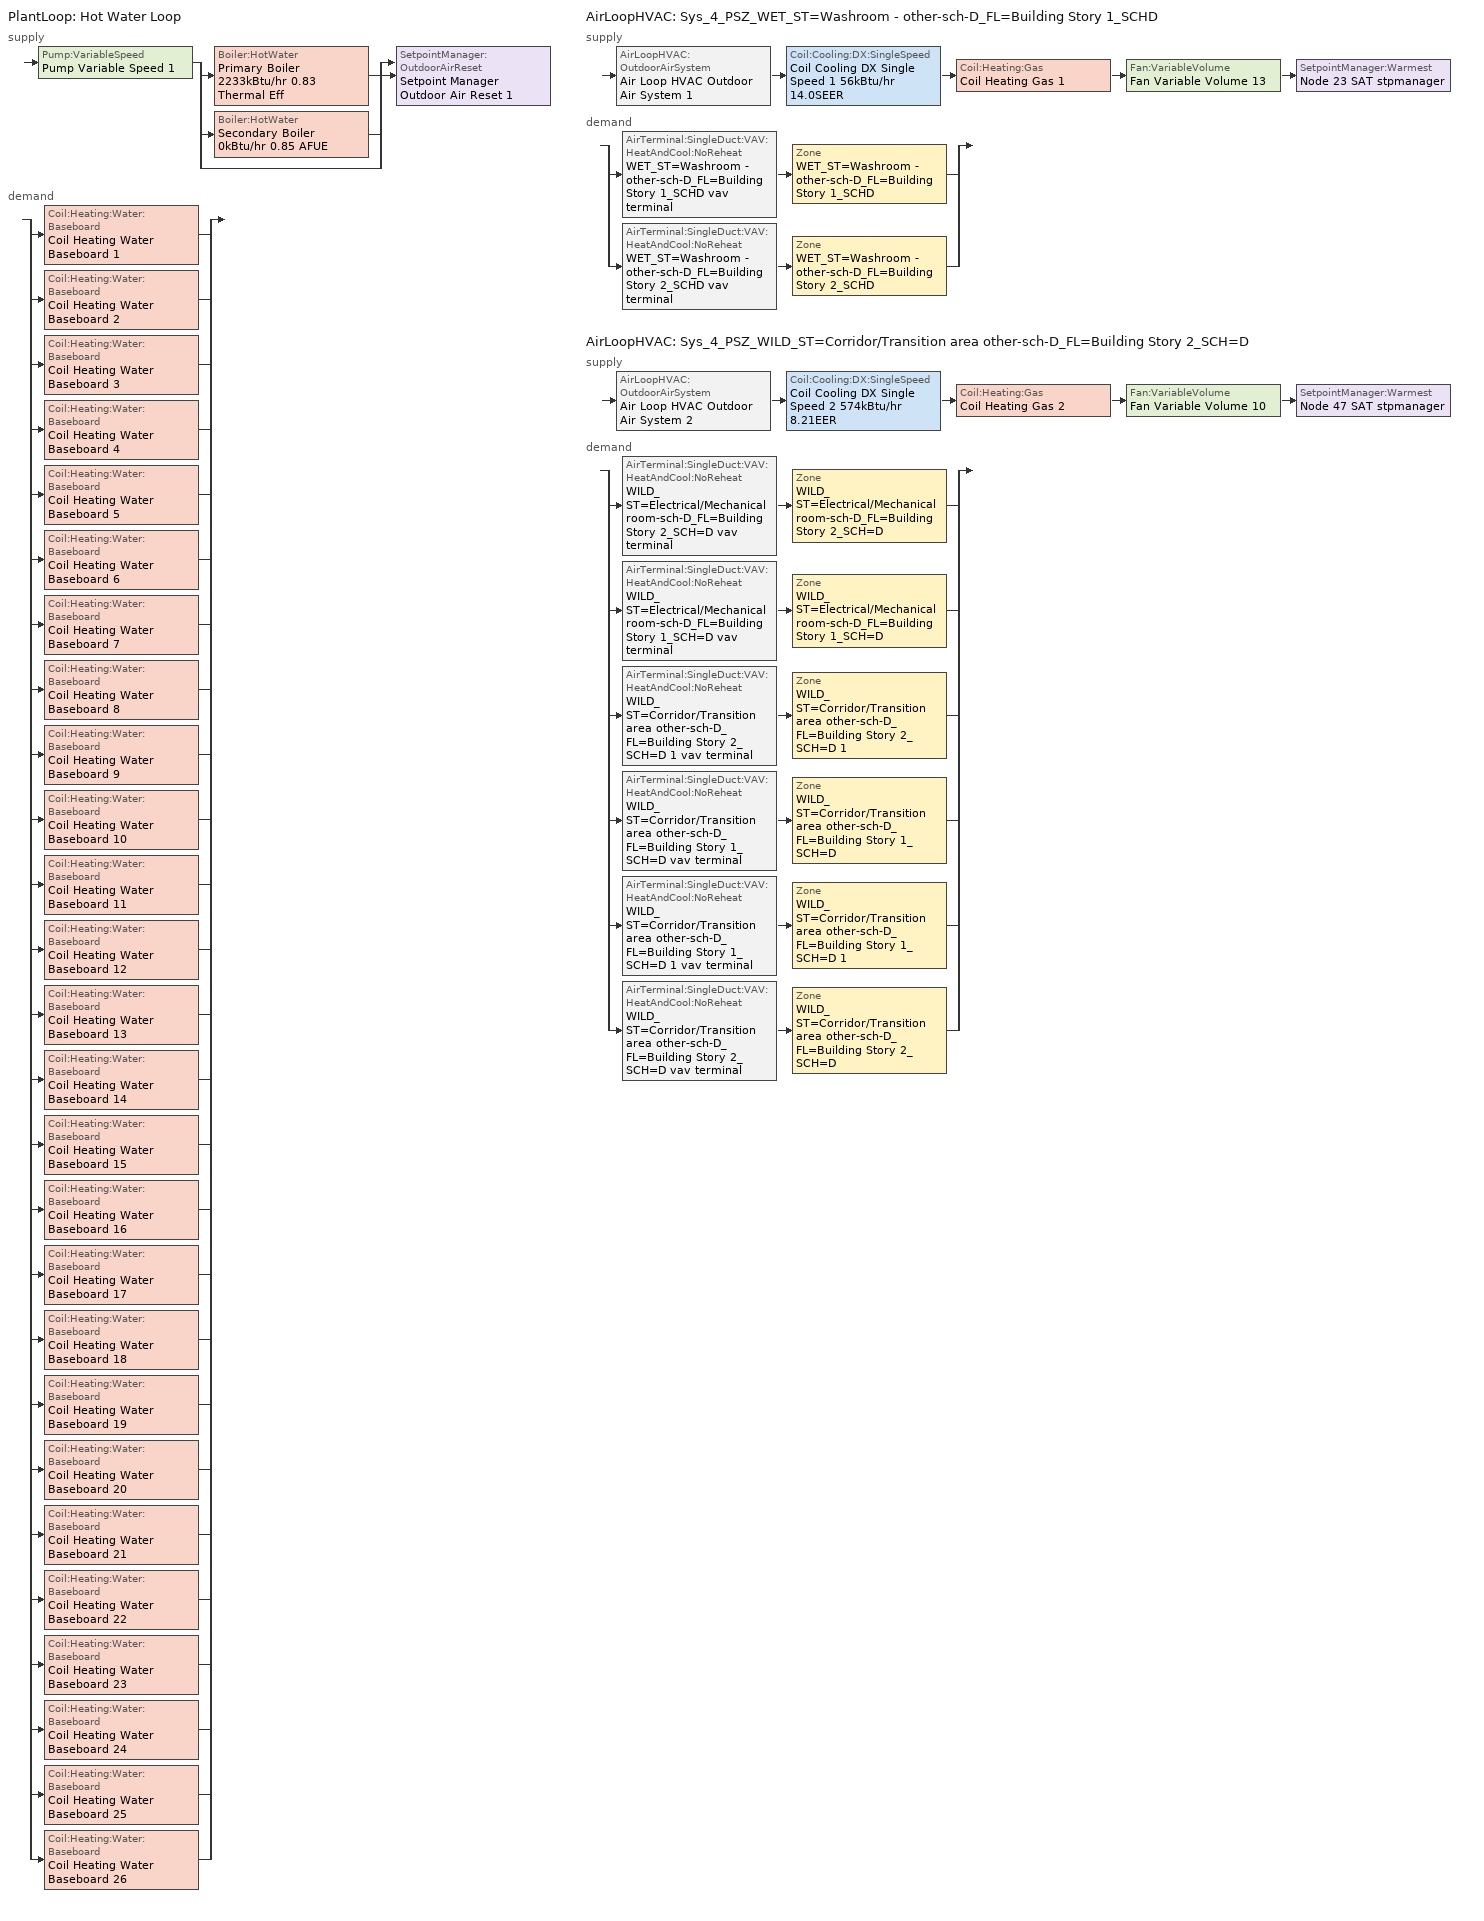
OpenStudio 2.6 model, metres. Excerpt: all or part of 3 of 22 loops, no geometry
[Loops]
PlantLoop 'Hot Water Loop'
 supply: Pump:VariableSpeed 'Pump Variable Speed 1' > split
  | Boiler:HotWater 'Primary Boiler 2233kBtu/hr 0.83 Thermal Eff'
  | Boiler:HotWater 'Secondary Boiler 0kBtu/hr 0.85 AFUE'
  | bypass
  join > SetpointManager:OutdoorAirReset 'Setpoint Manager Outdoor Air Reset 1'
 demand: split
  | Coil:Heating:Water:Baseboard 'Coil Heating Water Baseboard 1'
  | Coil:Heating:Water:Baseboard 'Coil Heating Water Baseboard 2'
  | Coil:Heating:Water:Baseboard 'Coil Heating Water Baseboard 3'
  | Coil:Heating:Water:Baseboard 'Coil Heating Water Baseboard 4'
  | Coil:Heating:Water:Baseboard 'Coil Heating Water Baseboard 5'
  | Coil:Heating:Water:Baseboard 'Coil Heating Water Baseboard 6'
  | Coil:Heating:Water:Baseboard 'Coil Heating Water Baseboard 7'
  | Coil:Heating:Water:Baseboard 'Coil Heating Water Baseboard 8'
  | Coil:Heating:Water:Baseboard 'Coil Heating Water Baseboard 9'
  | Coil:Heating:Water:Baseboard 'Coil Heating Water Baseboard 10'
  | Coil:Heating:Water:Baseboard 'Coil Heating Water Baseboard 11'
  | Coil:Heating:Water:Baseboard 'Coil Heating Water Baseboard 12'
  | Coil:Heating:Water:Baseboard 'Coil Heating Water Baseboard 13'
  | Coil:Heating:Water:Baseboard 'Coil Heating Water Baseboard 14'
  | Coil:Heating:Water:Baseboard 'Coil Heating Water Baseboard 15'
  | Coil:Heating:Water:Baseboard 'Coil Heating Water Baseboard 16'
  | Coil:Heating:Water:Baseboard 'Coil Heating Water Baseboard 17'
  | Coil:Heating:Water:Baseboard 'Coil Heating Water Baseboard 18'
  | Coil:Heating:Water:Baseboard 'Coil Heating Water Baseboard 19'
  | Coil:Heating:Water:Baseboard 'Coil Heating Water Baseboard 20'
  | Coil:Heating:Water:Baseboard 'Coil Heating Water Baseboard 21'
  | Coil:Heating:Water:Baseboard 'Coil Heating Water Baseboard 22'
  | Coil:Heating:Water:Baseboard 'Coil Heating Water Baseboard 23'
  | Coil:Heating:Water:Baseboard 'Coil Heating Water Baseboard 24'
  | Coil:Heating:Water:Baseboard 'Coil Heating Water Baseboard 25'
  | Coil:Heating:Water:Baseboard 'Coil Heating Water Baseboard 26'
AirLoopHVAC 'Sys_4_PSZ_WET_ST=Washroom - other-sch-D_FL=Building Story 1_SCHD'
 supply: AirLoopHVAC:OutdoorAirSystem 'Air Loop HVAC Outdoor Air System 1' > Coil:Cooling:DX:SingleSpeed 'Coil Cooling DX Single Speed 1 56kBtu/hr 14.0SEER' > Coil:Heating:Gas 'Coil Heating Gas 1' > Fan:VariableVolume 'Fan Variable Volume 13' > SetpointManager:Warmest 'Node 23 SAT stpmanager'
 demand: split
  | AirTerminal:SingleDuct:VAV:HeatAndCool:NoReheat 'WET_ST=Washroom - other-sch-D_FL=Building Story 1_SCHD vav terminal' > Zone 'WET_ST=Washroom - other-sch-D_FL=Building Story 1_SCHD'
  | AirTerminal:SingleDuct:VAV:HeatAndCool:NoReheat 'WET_ST=Washroom - other-sch-D_FL=Building Story 2_SCHD vav terminal' > Zone 'WET_ST=Washroom - other-sch-D_FL=Building Story 2_SCHD'
AirLoopHVAC 'Sys_4_PSZ_WILD_ST=Corridor/Transition area other-sch-D_FL=Building Story 2_SCH=D'
 supply: AirLoopHVAC:OutdoorAirSystem 'Air Loop HVAC Outdoor Air System 2' > Coil:Cooling:DX:SingleSpeed 'Coil Cooling DX Single Speed 2 574kBtu/hr 8.21EER' > Coil:Heating:Gas 'Coil Heating Gas 2' > Fan:VariableVolume 'Fan Variable Volume 10' > SetpointManager:Warmest 'Node 47 SAT stpmanager'
 demand: split
  | AirTerminal:SingleDuct:VAV:HeatAndCool:NoReheat 'WILD_ST=Electrical/Mechanical room-sch-D_FL=Building Story 2_SCH=D vav terminal' > Zone 'WILD_ST=Electrical/Mechanical room-sch-D_FL=Building Story 2_SCH=D'
  | AirTerminal:SingleDuct:VAV:HeatAndCool:NoReheat 'WILD_ST=Electrical/Mechanical room-sch-D_FL=Building Story 1_SCH=D vav terminal' > Zone 'WILD_ST=Electrical/Mechanical room-sch-D_FL=Building Story 1_SCH=D'
  | AirTerminal:SingleDuct:VAV:HeatAndCool:NoReheat 'WILD_ST=Corridor/Transition area other-sch-D_FL=Building Story 2_SCH=D 1 vav terminal' > Zone 'WILD_ST=Corridor/Transition area other-sch-D_FL=Building Story 2_SCH=D 1'
  | AirTerminal:SingleDuct:VAV:HeatAndCool:NoReheat 'WILD_ST=Corridor/Transition area other-sch-D_FL=Building Story 1_SCH=D vav terminal' > Zone 'WILD_ST=Corridor/Transition area other-sch-D_FL=Building Story 1_SCH=D'
  | AirTerminal:SingleDuct:VAV:HeatAndCool:NoReheat 'WILD_ST=Corridor/Transition area other-sch-D_FL=Building Story 1_SCH=D 1 vav terminal' > Zone 'WILD_ST=Corridor/Transition area other-sch-D_FL=Building Story 1_SCH=D 1'
  | AirTerminal:SingleDuct:VAV:HeatAndCool:NoReheat 'WILD_ST=Corridor/Transition area other-sch-D_FL=Building Story 2_SCH=D vav terminal' > Zone 'WILD_ST=Corridor/Transition area other-sch-D_FL=Building Story 2_SCH=D'
[Sizing:Zone] Zone Cooling Design Supply Air Temperature Input Method=SupplyAirTemperature; Zone Cooling Design Supply Air Temperature {C}=13; Zone Cooling Design Supply Air Temperature Difference {deltaC}=11.11; Zone Heating Design Supply Air Temperature Input Method=SupplyAirTemperature; Zone Heating Design Supply Air Temperature {C}=43; Zone Heating Design Supply Air Temperature Difference {deltaC}=11.11; Zone Cooling Design Supply Air Humidity Ratio {kg-H2O/kg-air}=0.0085; Zone Heating Design Supply Air Humidity Ratio {kg-H2O/kg-air}=0.008; Zone Heating Sizing Factor=1.3; Zone Cooling Sizing Factor=1.1; Cooling Design Air Flow Method=DesignDay; Heating Design Air Flow Method=DesignDay; Account for Dedicated Outdoor Air System=No; Dedicated Outdoor Air System Control Strategy=NeutralSupplyAir; Dedicated Outdoor Air Low Setpoint Temperature for Design {C}=autosize; Dedicated Outdoor Air High Setpoint Temperature for Design {C}=autosize
WET_ST=Washroom - other-sch-D_FL=Building Story 1_SCHD; WET_ST=Washroom - other-sch-D_FL=Building Story 2_SCHD; WILD_ST=Corridor/Transition area other-sch-D_FL=Building Story 2_SCH=D; WILD_ST=Corridor/Transition area other-sch-D_FL=Building Story 1_SCH=D; WILD_ST=Corridor/Transition area other-sch-D_FL=Building Story 1_SCH=D 1; WILD_ST=Corridor/Transition area other-sch-D_FL=Building Story 2_SCH=D 1; WILD_ST=Electrical/Mechanical room-sch-D_FL=Building Story 1_SCH=D; WILD_ST=Electrical/Mechanical room-sch-D_FL=Building Story 2_SCH=D
[Zone equipment]
WET_ST=Washroom - other-sch-D_FL=Building Story 1_SCHD: WET_ST=Washroom - other-sch-D_FL=Building Story 1_SCHD erv doas, Zone HVAC Baseboard Convective Water 1, WET_ST=Washroom - other-sch-D_FL=Building Story 1_SCHD vav terminal
WET_ST=Washroom - other-sch-D_FL=Building Story 2_SCHD: WET_ST=Washroom - other-sch-D_FL=Building Story 2_SCHD erv doas, Zone HVAC Baseboard Convective Water 2, WET_ST=Washroom - other-sch-D_FL=Building Story 2_SCHD vav terminal
WILD_ST=Corridor/Transition area other-sch-D_FL=Building Story 2_SCH=D: WILD_ST=Corridor/Transition area other-sch-D_FL=Building Story 2_SCH=D erv doas, Zone HVAC Baseboard Convective Water 3, WILD_ST=Corridor/Transition area other-sch-D_FL=Building Story 2_SCH=D vav terminal
WILD_ST=Corridor/Transition area other-sch-D_FL=Building Story 1_SCH=D: WILD_ST=Corridor/Transition area other-sch-D_FL=Building Story 1_SCH=D erv doas, Zone HVAC Baseboard Convective Water 4, WILD_ST=Corridor/Transition area other-sch-D_FL=Building Story 1_SCH=D vav terminal
WILD_ST=Corridor/Transition area other-sch-D_FL=Building Story 1_SCH=D 1: WILD_ST=Corridor/Transition area other-sch-D_FL=Building Story 1_SCH=D 1 erv doas, Zone HVAC Baseboard Convective Water 5, WILD_ST=Corridor/Transition area other-sch-D_FL=Building Story 1_SCH=D 1 vav terminal
WILD_ST=Corridor/Transition area other-sch-D_FL=Building Story 2_SCH=D 1: WILD_ST=Corridor/Transition area other-sch-D_FL=Building Story 2_SCH=D 1 erv doas, Zone HVAC Baseboard Convective Water 6, WILD_ST=Corridor/Transition area other-sch-D_FL=Building Story 2_SCH=D 1 vav terminal
WILD_ST=Electrical/Mechanical room-sch-D_FL=Building Story 1_SCH=D: WILD_ST=Electrical/Mechanical room-sch-D_FL=Building Story 1_SCH=D erv doas, Zone HVAC Baseboard Convective Water 7, WILD_ST=Electrical/Mechanical room-sch-D_FL=Building Story 1_SCH=D vav terminal
WILD_ST=Electrical/Mechanical room-sch-D_FL=Building Story 2_SCH=D: WILD_ST=Electrical/Mechanical room-sch-D_FL=Building Story 2_SCH=D erv doas, Zone HVAC Baseboard Convective Water 8, WILD_ST=Electrical/Mechanical room-sch-D_FL=Building Story 2_SCH=D vav terminal
[PlantLoop]
Hot Water Loop: Fluid Type=Water; Glycol Concentration=0; Plant Loop Volume {m3}=Autocalculate; Load Distribution Scheme=Optimal
[Sizing:Plant]
Hot Water Loop: Loop Type=Heating; Design Loop Exit Temperature {C}=82; Loop Design Temperature Difference {deltaC}=16; Sizing Option=NonCoincident; Zone Timesteps in Averaging Window=1; Coincident Sizing Factor Mode=None
[Pump:VariableSpeed]
Pump Variable Speed 1: Motor Efficiency=0.895; Pump Control Type=Intermittent; Skin Loss Radiative Fraction=0.5; Design Power Sizing Method=PowerPerFlowPerPressure; Design Electric Power per Unit Flow Rate {W/(m3/s)}=348701.1; Design Shaft Power per Unit Flow Rate per Unit Head {W-s/m3-Pa}=1.50185; Design Minimum Flow Rate Fraction=0
[Boiler:HotWater] Fuel Type=NaturalGas; Nominal Thermal Efficiency=0.96; Normalized Boiler Efficiency Curve=BOILER-EFFFPLR-NECB2011; Water Outlet Upper Temperature Limit {C}=99; Parasitic Electric Load {W}=0; Sizing Factor=1
Name | Nominal Capacity {W} | Minimum Part Load Ratio | Boiler Flow Mode
Primary Boiler 2233kBtu/hr 0.83 Thermal Eff | 654347 | 0.25 | LeavingSetpointModulated
Secondary Boiler 0kBtu/hr 0.85 AFUE | 0.001 |  | ConstantFlow
[SetpointManager:OutdoorAirReset]
Setpoint Manager Outdoor Air Reset 1: Control Variable=Temperature; Setpoint at Outdoor Low Temperature {C}=82; Outdoor Low Temperature {C}=-16; Setpoint at Outdoor High Temperature {C}=60; Outdoor High Temperature {C}=0
[AirLoopHVAC] Design Supply Air Flow Rate {m3/s}=AutoSize
Name | Availability Schedule
Sys_4_PSZ_WET_ST=Washroom - other-sch-D_FL=Building Story 1_SCHD | Sys_4_PSZ_WET_ST=Washroom - other-sch-D_FL=Building Story 1_SCHD Occ Sch
Sys_4_PSZ_WILD_ST=Corridor/Transition area other-sch-D_FL=Building Story 2_SCH=D | Sys_4_PSZ_WILD_ST=Corridor/Transition area other-sch-D_FL=Building Story 2_SCH=D Occ Sch
[Sizing:System] Type of Load to Size On=Sensible; Design Outdoor Air Flow Rate {m3/s}=Autosize; Minimum System Air Flow Ratio=1; Preheat Design Temperature {C}=7; Preheat Design Humidity Ratio {kg-H2O/kg-Air}=0.008; Precool Design Temperature {C}=13; Precool Design Humidity Ratio {kg-H2O/kg-Air}=0.008; Central Cooling Design Supply Air Temperature {C}=13; Central Heating Design Supply Air Temperature {C}=43; Sizing Option=NonCoincident; 100% Outdoor Air in Cooling=No; 100% Outdoor Air in Heating=No; Central Cooling Design Supply Air Humidity Ratio {kg-H2O/kg-Air}=0.0085; Central Heating Design Supply Air Humidity Ratio {kg-H2O/kg-Air}=0.008; Cooling Design Air Flow Method=DesignDay; Cooling Design Air Flow Rate {m3/s}=0; Heating Design Air Flow Method=DesignDay; Heating Design Air Flow Rate {m3/s}=0; System Outdoor Air Method=ZoneSum; Zone Maximum Outdoor Air Fraction=1; Cooling Supply Air Flow Rate Per Floor Area {m3/s-m2}=0.00996765; Cooling Fraction of Autosized Cooling Supply Air Flow Rate=1; Cooling Supply Air Flow Rate Per Unit Cooling Capacity {m3/s-W}=3.94755e-05; Heating Supply Air Flow Rate Per Floor Area {m3/s-m2}=0.00996765; Heating Fraction of Autosized Heating Supply Air Flow Rate=1; Heating Fraction of Autosized Cooling Supply Air Flow Rate=1; Heating Supply Air Flow Rate Per Unit Heating Capacity {m3/s-W}=3.15882e-05; Cooling Design Capacity Method=CoolingDesignCapacity; Cooling Design Capacity {W}=autosize; Cooling Design Capacity Per Floor Area {W/m2}=234.7; Fraction of Autosized Cooling Design Capacity=1; Heating Design Capacity Method=HeatingDesignCapacity; Heating Design Capacity {W}=autosize; Heating Design Capacity Per Floor Area {W/m2}=157; Fraction of Autosized Heating Design Capacity=1; Central Cooling Capacity Control Method=OnOff
Sys_4_PSZ_WET_ST=Washroom - other-sch-D_FL=Building Story 1_SCHD; Sys_4_PSZ_WILD_ST=Corridor/Transition area other-sch-D_FL=Building Story 2_SCH=D
[Coil:Heating:Gas] Availability Schedule=Always On Discrete; Nominal Capacity {W}=AutoSize; Parasitic Electric Load {W}=0; Part Load Fraction Correlation Curve=FURNACE-EFFPLR-NECB2011; Parasitic Gas Load {W}=0
Name | Gas Burner Efficiency
Coil Heating Gas 1 | 0.924
Coil Heating Gas 2 | 0.81
[Coil:Cooling:DX:SingleSpeed] Availability Schedule=Always On Discrete; Rated Total Cooling Capacity {W}=autosize; Rated Sensible Heat Ratio=autosize; Rated Air Flow Rate {m3/s}=autosize; Rated Evaporator Fan Power Per Volume Flow Rate {W/(m3/s)}=773.3; Total Cooling Capacity Function of Temperature Curve=DXCOOL-NECB2011-REF-CAPFT; Total Cooling Capacity Function of Flow Fraction Curve=DXCOOL-NECB2011-REF-CAPFFLOW; Energy Input Ratio Function of Temperature Curve=DXCOOL-NECB2011-REF-COOLEIRFT; Energy Input Ratio Function of Flow Fraction Curve=DXCOOL-NECB2011-REF-COOLEIRFFLOW; Part Load Fraction Correlation Curve=DXCOOL-NECB2011-REF-COOLPLFFPLR; Condenser Type=AirCooled; Evaporative Condenser Effectiveness=0; Evaporative Condenser Air Flow Rate {m3/s}=Autosize; Evaporative Condenser Pump Rated Power Consumption {W}=Autosize; Crankcase Heater Capacity {W}=0; Maximum Outdoor Dry-Bulb Temperature for Crankcase Heater Operation {C}=0; Basin Heater Capacity {W/K}=0; Basin Heater Setpoint Temperature {C}=10
Name | Rated COP {W/W}
Coil Cooling DX Single Speed 1 56kBtu/hr 14.0SEER | 3.8248
Coil Cooling DX Single Speed 2 574kBtu/hr 8.21EER | 3.14417
[Controller:OutdoorAir] Minimum Outdoor Air Flow Rate {m3/s}=0; Maximum Outdoor Air Flow Rate {m3/s}=0; Economizer Control Action Type=ModulateFlow; Lockout Type=NoLockout; Minimum Limit Type=FixedMinimum; High Humidity Control=No; Heat Recovery Bypass Control Type=BypassWhenOAFlowGreaterThanMinimum
Name | Economizer Control Type | Economizer Maximum Limit Dry-Bulb Temperature {C} | Economizer Maximum Limit Enthalpy {J/kg} | Economizer Minimum Limit Dry-Bulb Temperature {C} | Minimum Outdoor Air Schedule | Controller Mechanical Ventilation
Controller Outdoor Air 1 | NoEconomizer | 28 | 64000 | -100 | Sys_4_PSZ_WET_ST=Washroom - other-sch-D_FL=Building Story 1_SCHD Occ Sch | Controller Mechanical Ventilation 1
Controller Outdoor Air 2 | DifferentialEnthalpy |  |  |  | Sys_4_PSZ_WILD_ST=Corridor/Transition area other-sch-D_FL=Building Story 2_SCH=D Occ Sch | Controller Mechanical Ventilation 2
[Controller:MechanicalVentilation] Availability Schedule=Always On Discrete; System Outdoor Air Method=ZoneSum
Controller Mechanical Ventilation 1; Controller Mechanical Ventilation 2
[AirLoopHVAC:OutdoorAirSystem]
Name | Controller
Air Loop HVAC Outdoor Air System 1 | Controller Outdoor Air 1
Air Loop HVAC Outdoor Air System 2 | Controller Outdoor Air 2
[Coil:Heating:Water:Baseboard] Heating Design Capacity Method=HeatingDesignCapacity; Heating Design Capacity {W}=autosize; Heating Design Capacity Per Floor Area {W/m2}=0; Fraction of Autosized Heating Design Capacity=0.8
Coil Heating Water Baseboard 1; Coil Heating Water Baseboard 2; Coil Heating Water Baseboard 3; Coil Heating Water Baseboard 4; Coil Heating Water Baseboard 5; Coil Heating Water Baseboard 6; Coil Heating Water Baseboard 7; Coil Heating Water Baseboard 8; Coil Heating Water Baseboard 9; Coil Heating Water Baseboard 10; Coil Heating Water Baseboard 11; Coil Heating Water Baseboard 12; Coil Heating Water Baseboard 13; Coil Heating Water Baseboard 14; Coil Heating Water Baseboard 15; Coil Heating Water Baseboard 16; Coil Heating Water Baseboard 17; Coil Heating Water Baseboard 18; Coil Heating Water Baseboard 19; Coil Heating Water Baseboard 20; Coil Heating Water Baseboard 21; Coil Heating Water Baseboard 22; Coil Heating Water Baseboard 23; Coil Heating Water Baseboard 24; Coil Heating Water Baseboard 25; Coil Heating Water Baseboard 26
[ZoneHVAC:Baseboard:Convective:Water] Availability Schedule=Always On Discrete
Name | Heating Coil
Zone HVAC Baseboard Convective Water 1 | Coil Heating Water Baseboard 1
Zone HVAC Baseboard Convective Water 2 | Coil Heating Water Baseboard 2
Zone HVAC Baseboard Convective Water 3 | Coil Heating Water Baseboard 3
Zone HVAC Baseboard Convective Water 4 | Coil Heating Water Baseboard 4
Zone HVAC Baseboard Convective Water 5 | Coil Heating Water Baseboard 5
Zone HVAC Baseboard Convective Water 6 | Coil Heating Water Baseboard 6
Zone HVAC Baseboard Convective Water 7 | Coil Heating Water Baseboard 7
Zone HVAC Baseboard Convective Water 8 | Coil Heating Water Baseboard 8
Zone HVAC Baseboard Convective Water 9 | Coil Heating Water Baseboard 9
Zone HVAC Baseboard Convective Water 10 | Coil Heating Water Baseboard 10
Zone HVAC Baseboard Convective Water 11 | Coil Heating Water Baseboard 11
Zone HVAC Baseboard Convective Water 12 | Coil Heating Water Baseboard 12
Zone HVAC Baseboard Convective Water 13 | Coil Heating Water Baseboard 13
Zone HVAC Baseboard Convective Water 14 | Coil Heating Water Baseboard 14
Zone HVAC Baseboard Convective Water 15 | Coil Heating Water Baseboard 15
Zone HVAC Baseboard Convective Water 16 | Coil Heating Water Baseboard 16
Zone HVAC Baseboard Convective Water 17 | Coil Heating Water Baseboard 17
Zone HVAC Baseboard Convective Water 18 | Coil Heating Water Baseboard 18
Zone HVAC Baseboard Convective Water 19 | Coil Heating Water Baseboard 19
Zone HVAC Baseboard Convective Water 20 | Coil Heating Water Baseboard 20
Zone HVAC Baseboard Convective Water 21 | Coil Heating Water Baseboard 21
Zone HVAC Baseboard Convective Water 22 | Coil Heating Water Baseboard 22
Zone HVAC Baseboard Convective Water 23 | Coil Heating Water Baseboard 23
Zone HVAC Baseboard Convective Water 24 | Coil Heating Water Baseboard 24
Zone HVAC Baseboard Convective Water 25 | Coil Heating Water Baseboard 25
Zone HVAC Baseboard Convective Water 26 | Coil Heating Water Baseboard 26
[HeatExchanger:AirToAir:SensibleAndLatent] Availability Schedule=Always On Discrete; Nominal Supply Air Flow Rate {m3/s}=autosize; Sensible Effectiveness at 100% Heating Air Flow=0.8; Latent Effectiveness at 100% Heating Air Flow=0.8; Sensible Effectiveness at 75% Heating Air Flow=0.8; Latent Effectiveness at 75% Heating Air Flow=0.8; Sensible Effectiveness at 100% Cooling Air Flow=0.8; Latent Effectiveness at 100% Cooling Air Flow=0.8; Sensible Effectiveness at 75% Cooling Air Flow=0.8; Latent Effectiveness at 75% Cooling Air Flow=0.8; Heat Exchanger Type=Rotary; Threshold Temperature {C}=-23.3; Initial Defrost Time Fraction=0.167
Name | Nominal Electric Power {W} | Supply Air Outlet Temperature Control | Frost Control Type | Rate of Defrost Time Fraction Increase {1/K} | Economizer Lockout
Sys_3_PSZ ALL_ST=Audience seating area permanent - auditorium_FL=Building Story 1_SCH=C ERV | 2966.94 | Yes | ExhaustOnly | 1.44 | Yes
Sys_3_PSZ ALL_ST=Classroom/Lecture hall/Training room other_FL=Building Story 1_SCH=D ERV; Sys_3_PSZ ALL_ST=Classroom/Lecture hall/Training room other_FL=Building Story 1_SCH=D 3 ERV; Sys_3_PSZ ALL_ST=Classroom/Lecture hall/Training room other_FL=Building Story 2_SCH=D ERV; Sys_3_PSZ ALL_ST=Classroom/Lecture hall/Training room other_FL=Building Story 2_SCH=D 3 ERV | 643.229 | Yes | ExhaustOnly | 1.44 | Yes
Sys_3_PSZ ALL_ST=Classroom/Lecture hall/Training room other_FL=Building Story 1_SCH=D 1 ERV; Sys_3_PSZ ALL_ST=Classroom/Lecture hall/Training room other_FL=Building Story 1_SCH=D 2 ERV; Sys_3_PSZ ALL_ST=Classroom/Lecture hall/Training room other_FL=Building Story 2_SCH=D 1 ERV; Sys_3_PSZ ALL_ST=Classroom/Lecture hall/Training room other_FL=Building Story 2_SCH=D 2 ERV | 2908.29 | Yes | ExhaustOnly | 1.44 | Yes
Sys_3_PSZ ALL_ST=Conference/Meeting/Multi-purpose room_FL=Building Story 1_SCH=C ERV | 755.069 | Yes | ExhaustOnly | 1.44 | Yes
Sys_3_PSZ ALL_ST=Food preparation area_FL=Building Story 1_SCH=B ERV | 262.571 | Yes | ExhaustOnly | 1.44 | Yes
Sys_3_PSZ ALL_ST=Gymnasium/Fitness centre playing area_FL=Building Story 1_SCH=B ERV | 2210.7 | Yes | ExhaustOnly | 1.44 | Yes
Sys_3_PSZ ALL_ST=Gymnasium/Fitness centre playing area_FL=Building Story 1_SCH=B 1 ERV | 1414.65 | Yes | ExhaustOnly | 1.44 | Yes
Sys_3_PSZ ALL_ST=Library reading area_FL=Building Story 2_SCH=C ERV | 570.492 | Yes | ExhaustOnly | 1.44 | Yes
Sys_3_PSZ ALL_ST=Lobby - other_FL=Building Story 1_SCH=C ERV; Sys_3_PSZ ALL_ST=Lobby - other_FL=Building Story 2_SCH=C ERV | 669.997 | Yes | ExhaustOnly | 1.44 | Yes
Sys_3_PSZ ALL_ST=Office enclosed <= 25 m2_FL=Building Story 1_SCH=A ERV; Sys_3_PSZ ALL_ST=Office enclosed <= 25 m2_FL=Building Story 2_SCH=A ERV | 210.944 | Yes | ExhaustOnly | 1.44 | Yes
Sys_4_PSZ_WET_ST=Washroom - other-sch-D_FL=Building Story 1_SCHD ERV | 141.851 | Yes | ExhaustOnly | 1.44 | Yes
Sys_4_PSZ_WILD_ST=Corridor/Transition area other-sch-D_FL=Building Story 2_SCH=D ERV | 1118.1 | Yes | ExhaustOnly | 1.44 | Yes
WILD_ST=Electrical/Mechanical room-sch-D_FL=Building Story 2_SCH=D erv hx; WILD_ST=Electrical/Mechanical room-sch-D_FL=Building Story 1_SCH=D erv hx | 124.793 | No | ExhaustAirRecirculation | 0.012 | No
WILD_ST=Corridor/Transition area other-sch-D_FL=Building Story 2_SCH=D 1 erv hx; WILD_ST=Corridor/Transition area other-sch-D_FL=Building Story 1_SCH=D 1 erv hx | 259.946 | No | ExhaustAirRecirculation | 0.012 | No
WILD_ST=Corridor/Transition area other-sch-D_FL=Building Story 1_SCH=D erv hx; WILD_ST=Corridor/Transition area other-sch-D_FL=Building Story 2_SCH=D erv hx | 299.311 | No | ExhaustAirRecirculation | 0.012 | No
WET_ST=Washroom - other-sch-D_FL=Building Story 1_SCHD erv hx; WET_ST=Washroom - other-sch-D_FL=Building Story 2_SCHD erv hx | 95.92574 | No | ExhaustAirRecirculation | 0.012 | No
[SetpointManager:OutdoorAirPretreat] Minimum Setpoint Temperature {C}=-99; Maximum Setpoint Temperature {C}=99; Minimum Setpoint Humidity Ratio {kgWater/kgDryAir}=1e-05; Maximum Setpoint Humidity Ratio {kgWater/kgDryAir}=1
Setpoint Manager Outdoor Air Pretreat 1; Setpoint Manager Outdoor Air Pretreat 2; Setpoint Manager Outdoor Air Pretreat 3; Setpoint Manager Outdoor Air Pretreat 4; Setpoint Manager Outdoor Air Pretreat 5; Setpoint Manager Outdoor Air Pretreat 6; Setpoint Manager Outdoor Air Pretreat 7; Setpoint Manager Outdoor Air Pretreat 8; Setpoint Manager Outdoor Air Pretreat 9; Setpoint Manager Outdoor Air Pretreat 10; Setpoint Manager Outdoor Air Pretreat 11; Setpoint Manager Outdoor Air Pretreat 12; Setpoint Manager Outdoor Air Pretreat 13; Setpoint Manager Outdoor Air Pretreat 14; Setpoint Manager Outdoor Air Pretreat 15; Setpoint Manager Outdoor Air Pretreat 16; Setpoint Manager Outdoor Air Pretreat 17; Setpoint Manager Outdoor Air Pretreat 18; Setpoint Manager Outdoor Air Pretreat 19; Setpoint Manager Outdoor Air Pretreat 20
[AvailabilityManager:NightCycle] Control Type=CycleOnAny; Thermostat Tolerance {deltaC}=1; Cycling Run Time {s}=3600
Availability Manager Night Cycle 1; Availability Manager Night Cycle 2; Availability Manager Night Cycle 3; Availability Manager Night Cycle 4; Availability Manager Night Cycle 5; Availability Manager Night Cycle 6; Availability Manager Night Cycle 7; Availability Manager Night Cycle 8; Availability Manager Night Cycle 9; Availability Manager Night Cycle 10; Availability Manager Night Cycle 11; Availability Manager Night Cycle 12; Availability Manager Night Cycle 13; Availability Manager Night Cycle 14; Availability Manager Night Cycle 15; Availability Manager Night Cycle 16; Availability Manager Night Cycle 17; Availability Manager Night Cycle 18; Availability Manager Night Cycle 19; Availability Manager Night Cycle 20
[Fan:VariableVolume] Availability Schedule=Always On Discrete; Fan Efficiency=0.7; Pressure Rise {Pa}=640; Maximum Flow Rate {m3/s}=Autosize; Fan Power Minimum Flow Rate Input Method=Fraction; Fan Power Minimum Flow Fraction=0.3; Fan Power Minimum Air Flow Rate {m3/s}=0; Motor Efficiency=0.9; Motor In Airstream Fraction=1; Fan Power Coefficient 1=0.0407599; Fan Power Coefficient 2=0.088045; Fan Power Coefficient 3=-0.0729261; Fan Power Coefficient 4=0.94374; Fan Power Coefficient 5=0
Fan Variable Volume 10; Fan Variable Volume 13
[SetpointManager:Warmest] Control Variable=Temperature; Minimum Setpoint Temperature {C}=12; Maximum Setpoint Temperature {C}=35; Strategy=MaximumTemperature
Node 47 SAT stpmanager; Node 23 SAT stpmanager
[AirTerminal:SingleDuct:VAV:HeatAndCool:NoReheat] Availability Schedule=Always On Discrete; Maximum Air Flow Rate {m3/s}=autosize; Zone Minimum Air Flow Fraction=0.05
WILD_ST=Electrical/Mechanical room-sch-D_FL=Building Story 2_SCH=D vav terminal; WILD_ST=Electrical/Mechanical room-sch-D_FL=Building Story 1_SCH=D vav terminal; WILD_ST=Corridor/Transition area other-sch-D_FL=Building Story 2_SCH=D 1 vav terminal; WILD_ST=Corridor/Transition area other-sch-D_FL=Building Story 1_SCH=D vav terminal; WILD_ST=Corridor/Transition area other-sch-D_FL=Building Story 1_SCH=D 1 vav terminal; WILD_ST=Corridor/Transition area other-sch-D_FL=Building Story 2_SCH=D vav terminal; WET_ST=Washroom - other-sch-D_FL=Building Story 1_SCHD vav terminal; WET_ST=Washroom - other-sch-D_FL=Building Story 2_SCHD vav terminal
[ZoneHVAC:EnergyRecoveryVentilator:Controller] Temperature High Limit {C}=19; Temperature Low Limit {C}=13; Exhaust Air Temperature Limit=NoExhaustAirTemperatureLimit; Exhaust Air Enthalpy Limit=NoExhaustAirEnthalpyLimit; Time of Day Economizer Flow Control Schedule=Always Off Discrete; High Humidity Control Flag=No; High Humidity Outdoor Air Flow Ratio=1; Control High Indoor Humidity Based on Outdoor Humidity Ratio=Yes
Name | Electronic Enthalpy Limit Curve
WILD_ST=Electrical/Mechanical room-sch-D_FL=Building Story 2_SCH=D erv contr | Curve Cubic 12
WILD_ST=Electrical/Mechanical room-sch-D_FL=Building Story 1_SCH=D erv contr | Curve Cubic 13
WILD_ST=Corridor/Transition area other-sch-D_FL=Building Story 2_SCH=D 1 erv contr | Curve Cubic 14
WILD_ST=Corridor/Transition area other-sch-D_FL=Building Story 1_SCH=D erv contr | Curve Cubic 15
WILD_ST=Corridor/Transition area other-sch-D_FL=Building Story 1_SCH=D 1 erv contr | Curve Cubic 16
WILD_ST=Corridor/Transition area other-sch-D_FL=Building Story 2_SCH=D erv contr | Curve Cubic 17
WET_ST=Washroom - other-sch-D_FL=Building Story 1_SCHD erv contr | Curve Cubic 20
WET_ST=Washroom - other-sch-D_FL=Building Story 2_SCHD erv contr | Curve Cubic 21
[Fan:OnOff] Availability Schedule=Always On Discrete; Fan Efficiency=0.75; Pressure Rise {Pa}=200; Maximum Flow Rate {m3/s}=autosize; Motor Efficiency=0.9; Motor In Airstream Fraction=1
Name | Fan Power Ratio Function of Speed Ratio Curve | Fan Efficiency Ratio Function of Speed Ratio Curve
WILD_ST=Electrical/Mechanical room-sch-D_FL=Building Story 2_SCH=D erv sup fan | Fan On Off Power Curve 20 | Fan On Off Efficiency Curve 20
WILD_ST=Electrical/Mechanical room-sch-D_FL=Building Story 2_SCH=D erv exh fan | Fan On Off Power Curve 21 | Fan On Off Efficiency Curve 21
WILD_ST=Electrical/Mechanical room-sch-D_FL=Building Story 1_SCH=D erv sup fan | Fan On Off Power Curve 22 | Fan On Off Efficiency Curve 22
WILD_ST=Electrical/Mechanical room-sch-D_FL=Building Story 1_SCH=D erv exh fan | Fan On Off Power Curve 23 | Fan On Off Efficiency Curve 23
WILD_ST=Corridor/Transition area other-sch-D_FL=Building Story 2_SCH=D 1 erv sup fan | Fan On Off Power Curve 24 | Fan On Off Efficiency Curve 24
WILD_ST=Corridor/Transition area other-sch-D_FL=Building Story 2_SCH=D 1 erv exh fan | Fan On Off Power Curve 25 | Fan On Off Efficiency Curve 25
WILD_ST=Corridor/Transition area other-sch-D_FL=Building Story 1_SCH=D erv sup fan | Fan On Off Power Curve 26 | Fan On Off Efficiency Curve 26
WILD_ST=Corridor/Transition area other-sch-D_FL=Building Story 1_SCH=D erv exh fan | Fan On Off Power Curve 27 | Fan On Off Efficiency Curve 27
WILD_ST=Corridor/Transition area other-sch-D_FL=Building Story 1_SCH=D 1 erv sup fan | Fan On Off Power Curve 28 | Fan On Off Efficiency Curve 28
WILD_ST=Corridor/Transition area other-sch-D_FL=Building Story 1_SCH=D 1 erv exh fan | Fan On Off Power Curve 29 | Fan On Off Efficiency Curve 29
WILD_ST=Corridor/Transition area other-sch-D_FL=Building Story 2_SCH=D erv sup fan | Fan On Off Power Curve 30 | Fan On Off Efficiency Curve 30
WILD_ST=Corridor/Transition area other-sch-D_FL=Building Story 2_SCH=D erv exh fan | Fan On Off Power Curve 31 | Fan On Off Efficiency Curve 31
WET_ST=Washroom - other-sch-D_FL=Building Story 1_SCHD erv sup fan | Fan On Off Power Curve 36 | Fan On Off Efficiency Curve 36
WET_ST=Washroom - other-sch-D_FL=Building Story 1_SCHD erv exh fan | Fan On Off Power Curve 37 | Fan On Off Efficiency Curve 37
WET_ST=Washroom - other-sch-D_FL=Building Story 2_SCHD erv sup fan | Fan On Off Power Curve 38 | Fan On Off Efficiency Curve 38
WET_ST=Washroom - other-sch-D_FL=Building Story 2_SCHD erv exh fan | Fan On Off Power Curve 39 | Fan On Off Efficiency Curve 39
[ZoneHVAC:EnergyRecoveryVentilator] Supply Air Flow Rate {m3/s}=autosize; Exhaust Air Flow Rate {m3/s}=autosize; Ventilation Rate per Unit Floor Area {m3/s-m2}=0.0003048; Ventilation Rate per Occupant {m3/s-person}=0
Name | Availability Schedule | Heat Exchanger | Supply Air Fan | Exhaust Air Fan | Controller
WILD_ST=Electrical/Mechanical room-sch-D_FL=Building Story 2_SCH=D erv doas | Sys_4_PSZ_WILD_ST=Corridor/Transition area other-sch-D_FL=Building Story 2_SCH=D Occ Sch | WILD_ST=Electrical/Mechanical room-sch-D_FL=Building Story 2_SCH=D erv hx | WILD_ST=Electrical/Mechanical room-sch-D_FL=Building Story 2_SCH=D erv sup fan | WILD_ST=Electrical/Mechanical room-sch-D_FL=Building Story 2_SCH=D erv exh fan | WILD_ST=Electrical/Mechanical room-sch-D_FL=Building Story 2_SCH=D erv contr
WILD_ST=Electrical/Mechanical room-sch-D_FL=Building Story 1_SCH=D erv doas | Sys_4_PSZ_WILD_ST=Corridor/Transition area other-sch-D_FL=Building Story 2_SCH=D Occ Sch | WILD_ST=Electrical/Mechanical room-sch-D_FL=Building Story 1_SCH=D erv hx | WILD_ST=Electrical/Mechanical room-sch-D_FL=Building Story 1_SCH=D erv sup fan | WILD_ST=Electrical/Mechanical room-sch-D_FL=Building Story 1_SCH=D erv exh fan | WILD_ST=Electrical/Mechanical room-sch-D_FL=Building Story 1_SCH=D erv contr
WILD_ST=Corridor/Transition area other-sch-D_FL=Building Story 2_SCH=D 1 erv doas | Sys_4_PSZ_WILD_ST=Corridor/Transition area other-sch-D_FL=Building Story 2_SCH=D Occ Sch | WILD_ST=Corridor/Transition area other-sch-D_FL=Building Story 2_SCH=D 1 erv hx | WILD_ST=Corridor/Transition area other-sch-D_FL=Building Story 2_SCH=D 1 erv sup fan | WILD_ST=Corridor/Transition area other-sch-D_FL=Building Story 2_SCH=D 1 erv exh fan | WILD_ST=Corridor/Transition area other-sch-D_FL=Building Story 2_SCH=D 1 erv contr
WILD_ST=Corridor/Transition area other-sch-D_FL=Building Story 1_SCH=D erv doas | Sys_4_PSZ_WILD_ST=Corridor/Transition area other-sch-D_FL=Building Story 2_SCH=D Occ Sch | WILD_ST=Corridor/Transition area other-sch-D_FL=Building Story 1_SCH=D erv hx | WILD_ST=Corridor/Transition area other-sch-D_FL=Building Story 1_SCH=D erv sup fan | WILD_ST=Corridor/Transition area other-sch-D_FL=Building Story 1_SCH=D erv exh fan | WILD_ST=Corridor/Transition area other-sch-D_FL=Building Story 1_SCH=D erv contr
WILD_ST=Corridor/Transition area other-sch-D_FL=Building Story 1_SCH=D 1 erv doas | Sys_4_PSZ_WILD_ST=Corridor/Transition area other-sch-D_FL=Building Story 2_SCH=D Occ Sch | WILD_ST=Corridor/Transition area other-sch-D_FL=Building Story 1_SCH=D 1 erv hx | WILD_ST=Corridor/Transition area other-sch-D_FL=Building Story 1_SCH=D 1 erv sup fan | WILD_ST=Corridor/Transition area other-sch-D_FL=Building Story 1_SCH=D 1 erv exh fan | WILD_ST=Corridor/Transition area other-sch-D_FL=Building Story 1_SCH=D 1 erv contr
WILD_ST=Corridor/Transition area other-sch-D_FL=Building Story 2_SCH=D erv doas | Sys_4_PSZ_WILD_ST=Corridor/Transition area other-sch-D_FL=Building Story 2_SCH=D Occ Sch | WILD_ST=Corridor/Transition area other-sch-D_FL=Building Story 2_SCH=D erv hx | WILD_ST=Corridor/Transition area other-sch-D_FL=Building Story 2_SCH=D erv sup fan | WILD_ST=Corridor/Transition area other-sch-D_FL=Building Story 2_SCH=D erv exh fan | WILD_ST=Corridor/Transition area other-sch-D_FL=Building Story 2_SCH=D erv contr
WET_ST=Washroom - other-sch-D_FL=Building Story 1_SCHD erv doas | Sys_4_PSZ_WET_ST=Washroom - other-sch-D_FL=Building Story 1_SCHD Occ Sch | WET_ST=Washroom - other-sch-D_FL=Building Story 1_SCHD erv hx | WET_ST=Washroom - other-sch-D_FL=Building Story 1_SCHD erv sup fan | WET_ST=Washroom - other-sch-D_FL=Building Story 1_SCHD erv exh fan | WET_ST=Washroom - other-sch-D_FL=Building Story 1_SCHD erv contr
WET_ST=Washroom - other-sch-D_FL=Building Story 2_SCHD erv doas | Sys_4_PSZ_WET_ST=Washroom - other-sch-D_FL=Building Story 1_SCHD Occ Sch | WET_ST=Washroom - other-sch-D_FL=Building Story 2_SCHD erv hx | WET_ST=Washroom - other-sch-D_FL=Building Story 2_SCHD erv sup fan | WET_ST=Washroom - other-sch-D_FL=Building Story 2_SCHD erv exh fan | WET_ST=Washroom - other-sch-D_FL=Building Story 2_SCHD erv contr
[Schedule:Ruleset]
Name | Default Day Schedule | Summer Design Day Schedule | Winter Design Day Schedule
Sys_4_PSZ_WET_ST=Washroom - other-sch-D_FL=Building Story 1_SCHD Occ Sch | Sys_4_PSZ_WET_ST=Washroom - other-sch-D_FL=Building Story 1_SCHD Occ Sch Default | Sys_4_PSZ_WET_ST=Washroom - other-sch-D_FL=Building Story 1_SCHD Occ Sch Summer Design Day | Sys_4_PSZ_WET_ST=Washroom - other-sch-D_FL=Building Story 1_SCHD Occ Sch Winter Design Day
Sys_4_PSZ_WILD_ST=Corridor/Transition area other-sch-D_FL=Building Story 2_SCH=D Occ Sch | Sys_4_PSZ_WILD_ST=Corridor/Transition area other-sch-D_FL=Building Story 2_SCH=D Occ Sch Default | Sys_4_PSZ_WILD_ST=Corridor/Transition area other-sch-D_FL=Building Story 2_SCH=D Occ Sch Summer Design Day | Sys_4_PSZ_WILD_ST=Corridor/Transition area other-sch-D_FL=Building Story 2_SCH=D Occ Sch Winter Design Day
[Schedule:Day]
Sys_4_PSZ_WET_ST=Washroom - other-sch-D_FL=Building Story 1_SCHD Occ Sch Default; Sys_4_PSZ_WET_ST=Washroom - other-sch-D_FL=Building Story 1_SCHD Occ Sch Winter Design Day; Sys_4_PSZ_WET_ST=Washroom - other-sch-D_FL=Building Story 1_SCHD Occ Sch Summer Design Day; Sys_4_PSZ_WILD_ST=Corridor/Transition area other-sch-D_FL=Building Story 2_SCH=D Occ Sch Default; Sys_4_PSZ_WILD_ST=Corridor/Transition area other-sch-D_FL=Building Story 2_SCH=D Occ Sch Winter Design Day; Sys_4_PSZ_WILD_ST=Corridor/Transition area other-sch-D_FL=Building Story 2_SCH=D Occ Sch Summer Design Day: 24, 0, 1
Sys_4_PSZ_WET_ST=Washroom - other-sch-D_FL=Building Story 1_SCHD Occ Sch Monday; Sys_4_PSZ_WET_ST=Washroom - other-sch-D_FL=Building Story 1_SCHD Occ Sch Tuesday; Sys_4_PSZ_WET_ST=Washroom - other-sch-D_FL=Building Story 1_SCHD Occ Sch Wednesday; Sys_4_PSZ_WET_ST=Washroom - other-sch-D_FL=Building Story 1_SCHD Occ Sch Thursday; Sys_4_PSZ_WET_ST=Washroom - other-sch-D_FL=Building Story 1_SCHD Occ Sch Friday; Sys_4_PSZ_WILD_ST=Corridor/Transition area other-sch-D_FL=Building Story 2_SCH=D Occ Sch Monday; Sys_4_PSZ_WILD_ST=Corridor/Transition area other-sch-D_FL=Building Story 2_SCH=D Occ Sch Tuesday; Sys_4_PSZ_WILD_ST=Corridor/Transition area other-sch-D_FL=Building Story 2_SCH=D Occ Sch Wednesday; Sys_4_PSZ_WILD_ST=Corridor/Transition area other-sch-D_FL=Building Story 2_SCH=D Occ Sch Thursday; Sys_4_PSZ_WILD_ST=Corridor/Transition area other-sch-D_FL=Building Story 2_SCH=D Occ Sch Friday: 9, 0, 0, 18, 0, 1, 19, 0, 0, 22, 0, 1, 24, 0, 0
Sys_4_PSZ_WET_ST=Washroom - other-sch-D_FL=Building Story 1_SCHD Occ Sch Saturday; Sys_4_PSZ_WET_ST=Washroom - other-sch-D_FL=Building Story 1_SCHD Occ Sch Sunday; Sys_4_PSZ_WILD_ST=Corridor/Transition area other-sch-D_FL=Building Story 2_SCH=D Occ Sch Saturday; Sys_4_PSZ_WILD_ST=Corridor/Transition area other-sch-D_FL=Building Story 2_SCH=D Occ Sch Sunday: 24, 0, 0
[Schedule:Rule] Date Specification Type=DateRange; Start Month=1; Start Day=1; End Month=12
Name | Schedule Ruleset | Rule Order | Day Schedule | Apply Monday | End Day | Apply Tuesday | Apply Wednesday | Apply Thursday | Apply Friday | Apply Saturday | Apply Sunday
Sys_4_PSZ_WET_ST=Washroom - other-sch-D_FL=Building Story 1_SCHD Occ Sch Monday Rule | Sys_4_PSZ_WET_ST=Washroom - other-sch-D_FL=Building Story 1_SCHD Occ Sch | 6 | Sys_4_PSZ_WET_ST=Washroom - other-sch-D_FL=Building Story 1_SCHD Occ Sch Monday | Yes | 25
Sys_4_PSZ_WET_ST=Washroom - other-sch-D_FL=Building Story 1_SCHD Occ Sch Tuesday Rule | Sys_4_PSZ_WET_ST=Washroom - other-sch-D_FL=Building Story 1_SCHD Occ Sch | 5 | Sys_4_PSZ_WET_ST=Washroom - other-sch-D_FL=Building Story 1_SCHD Occ Sch Tuesday |  | 26 | Yes
Sys_4_PSZ_WET_ST=Washroom - other-sch-D_FL=Building Story 1_SCHD Occ Sch Wednesday Rule | Sys_4_PSZ_WET_ST=Washroom - other-sch-D_FL=Building Story 1_SCHD Occ Sch | 4 | Sys_4_PSZ_WET_ST=Washroom - other-sch-D_FL=Building Story 1_SCHD Occ Sch Wednesday |  | 27 |  | Yes
Sys_4_PSZ_WET_ST=Washroom - other-sch-D_FL=Building Story 1_SCHD Occ Sch Thursday Rule | Sys_4_PSZ_WET_ST=Washroom - other-sch-D_FL=Building Story 1_SCHD Occ Sch | 3 | Sys_4_PSZ_WET_ST=Washroom - other-sch-D_FL=Building Story 1_SCHD Occ Sch Thursday |  | 28 |  |  | Yes
Sys_4_PSZ_WET_ST=Washroom - other-sch-D_FL=Building Story 1_SCHD Occ Sch Friday Rule | Sys_4_PSZ_WET_ST=Washroom - other-sch-D_FL=Building Story 1_SCHD Occ Sch | 2 | Sys_4_PSZ_WET_ST=Washroom - other-sch-D_FL=Building Story 1_SCHD Occ Sch Friday |  | 29 |  |  |  | Yes
Sys_4_PSZ_WET_ST=Washroom - other-sch-D_FL=Building Story 1_SCHD Occ Sch Saturday Rule | Sys_4_PSZ_WET_ST=Washroom - other-sch-D_FL=Building Story 1_SCHD Occ Sch | 1 | Sys_4_PSZ_WET_ST=Washroom - other-sch-D_FL=Building Story 1_SCHD Occ Sch Saturday |  | 30 |  |  |  |  | Yes
Sys_4_PSZ_WET_ST=Washroom - other-sch-D_FL=Building Story 1_SCHD Occ Sch Sunday Rule | Sys_4_PSZ_WET_ST=Washroom - other-sch-D_FL=Building Story 1_SCHD Occ Sch | 0 | Sys_4_PSZ_WET_ST=Washroom - other-sch-D_FL=Building Story 1_SCHD Occ Sch Sunday |  | 31 |  |  |  |  |  | Yes
Sys_4_PSZ_WILD_ST=Corridor/Transition area other-sch-D_FL=Building Story 2_SCH=D Occ Sch Monday Rule | Sys_4_PSZ_WILD_ST=Corridor/Transition area other-sch-D_FL=Building Story 2_SCH=D Occ Sch | 6 | Sys_4_PSZ_WILD_ST=Corridor/Transition area other-sch-D_FL=Building Story 2_SCH=D Occ Sch Monday | Yes | 25
Sys_4_PSZ_WILD_ST=Corridor/Transition area other-sch-D_FL=Building Story 2_SCH=D Occ Sch Tuesday Rule | Sys_4_PSZ_WILD_ST=Corridor/Transition area other-sch-D_FL=Building Story 2_SCH=D Occ Sch | 5 | Sys_4_PSZ_WILD_ST=Corridor/Transition area other-sch-D_FL=Building Story 2_SCH=D Occ Sch Tuesday |  | 26 | Yes
Sys_4_PSZ_WILD_ST=Corridor/Transition area other-sch-D_FL=Building Story 2_SCH=D Occ Sch Wednesday Rule | Sys_4_PSZ_WILD_ST=Corridor/Transition area other-sch-D_FL=Building Story 2_SCH=D Occ Sch | 4 | Sys_4_PSZ_WILD_ST=Corridor/Transition area other-sch-D_FL=Building Story 2_SCH=D Occ Sch Wednesday |  | 27 |  | Yes
Sys_4_PSZ_WILD_ST=Corridor/Transition area other-sch-D_FL=Building Story 2_SCH=D Occ Sch Thursday Rule | Sys_4_PSZ_WILD_ST=Corridor/Transition area other-sch-D_FL=Building Story 2_SCH=D Occ Sch | 3 | Sys_4_PSZ_WILD_ST=Corridor/Transition area other-sch-D_FL=Building Story 2_SCH=D Occ Sch Thursday |  | 28 |  |  | Yes
Sys_4_PSZ_WILD_ST=Corridor/Transition area other-sch-D_FL=Building Story 2_SCH=D Occ Sch Friday Rule | Sys_4_PSZ_WILD_ST=Corridor/Transition area other-sch-D_FL=Building Story 2_SCH=D Occ Sch | 2 | Sys_4_PSZ_WILD_ST=Corridor/Transition area other-sch-D_FL=Building Story 2_SCH=D Occ Sch Friday |  | 29 |  |  |  | Yes
Sys_4_PSZ_WILD_ST=Corridor/Transition area other-sch-D_FL=Building Story 2_SCH=D Occ Sch Saturday Rule | Sys_4_PSZ_WILD_ST=Corridor/Transition area other-sch-D_FL=Building Story 2_SCH=D Occ Sch | 1 | Sys_4_PSZ_WILD_ST=Corridor/Transition area other-sch-D_FL=Building Story 2_SCH=D Occ Sch Saturday |  | 30 |  |  |  |  | Yes
Sys_4_PSZ_WILD_ST=Corridor/Transition area other-sch-D_FL=Building Story 2_SCH=D Occ Sch Sunday Rule | Sys_4_PSZ_WILD_ST=Corridor/Transition area other-sch-D_FL=Building Story 2_SCH=D Occ Sch | 0 | Sys_4_PSZ_WILD_ST=Corridor/Transition area other-sch-D_FL=Building Story 2_SCH=D Occ Sch Sunday |  | 31 |  |  |  |  |  | Yes
[Schedule:Constant]
Name | Value
Always On Discrete | 1
Always Off Discrete | 0
[Curve:Biquadratic] Minimum Value of x=13; Maximum Value of x=24; Minimum Value of y=24; Maximum Value of y=46
Name | Coefficient1 Constant | Coefficient2 x | Coefficient3 x**2 | Coefficient4 y | Coefficient5 y**2 | Coefficient6 x*y
DXCOOL-NECB2011-REF-CAPFT | 0.867905 | 0.0142459 | 0.00055436 | -0.0075575 | 3.3e-05 | -0.0001918
DXCOOL-NECB2011-REF-COOLEIRFT | 0.116936 | 0.0284933 | -0.0004112 | 0.0214108 | 0.00016103 | -0.0006791
[Curve:Quadratic] Coefficient1 Constant=1; Coefficient2 x=0; Coefficient3 x**2=0; Minimum Value of x=0; Maximum Value of x=1
DXCOOL-NECB2011-REF-CAPFFLOW; DXCOOL-NECB2011-REF-COOLEIRFFLOW
[Curve:Cubic]
Name | Coefficient1 Constant | Coefficient2 x | Coefficient3 x**2 | Coefficient4 x**3 | Minimum Value of x | Maximum Value of x
DXCOOL-NECB2011-REF-COOLPLFFPLR | 0.0277 | 4.9151 | -8.184 | 4.2702 | 0.7 | 1
BOILER-EFFFPLR-NECB2011 | 0.2901 | 2.6664 | -3.764 | 1.82 | 0 | 1
FURNACE-EFFPLR-NECB2011 | 0.7277 | 1.0667 | -1.5174 | 0.7282 | 0 | 1
Fan On Off Efficiency Curve 20; Fan On Off Efficiency Curve 21; Fan On Off Efficiency Curve 22; Fan On Off Efficiency Curve 23; Fan On Off Efficiency Curve 24; Fan On Off Efficiency Curve 25; Fan On Off Efficiency Curve 26; Fan On Off Efficiency Curve 27; Fan On Off Efficiency Curve 28; Fan On Off Efficiency Curve 29; Fan On Off Efficiency Curve 30; Fan On Off Efficiency Curve 31; Fan On Off Efficiency Curve 36; Fan On Off Efficiency Curve 37; Fan On Off Efficiency Curve 38; Fan On Off Efficiency Curve 39 | 1 | 0 | 0 | 0 | 0 | 1
Curve Cubic 12; Curve Cubic 13; Curve Cubic 14; Curve Cubic 15; Curve Cubic 16; Curve Cubic 17; Curve Cubic 20; Curve Cubic 21 | 0.013427 | -0.00047892 | 5.3352e-05 | -1.8103e-06 | 16.6 | 29.13
[Curve:Exponent] Coefficient1 Constant=1; Coefficient2 Constant=0; Coefficient3 Constant=0; Minimum Value of x=0; Maximum Value of x=1
Fan On Off Power Curve 20; Fan On Off Power Curve 21; Fan On Off Power Curve 22; Fan On Off Power Curve 23; Fan On Off Power Curve 24; Fan On Off Power Curve 25; Fan On Off Power Curve 26; Fan On Off Power Curve 27; Fan On Off Power Curve 28; Fan On Off Power Curve 29; Fan On Off Power Curve 30; Fan On Off Power Curve 31; Fan On Off Power Curve 36; Fan On Off Power Curve 37; Fan On Off Power Curve 38; Fan On Off Power Curve 39
